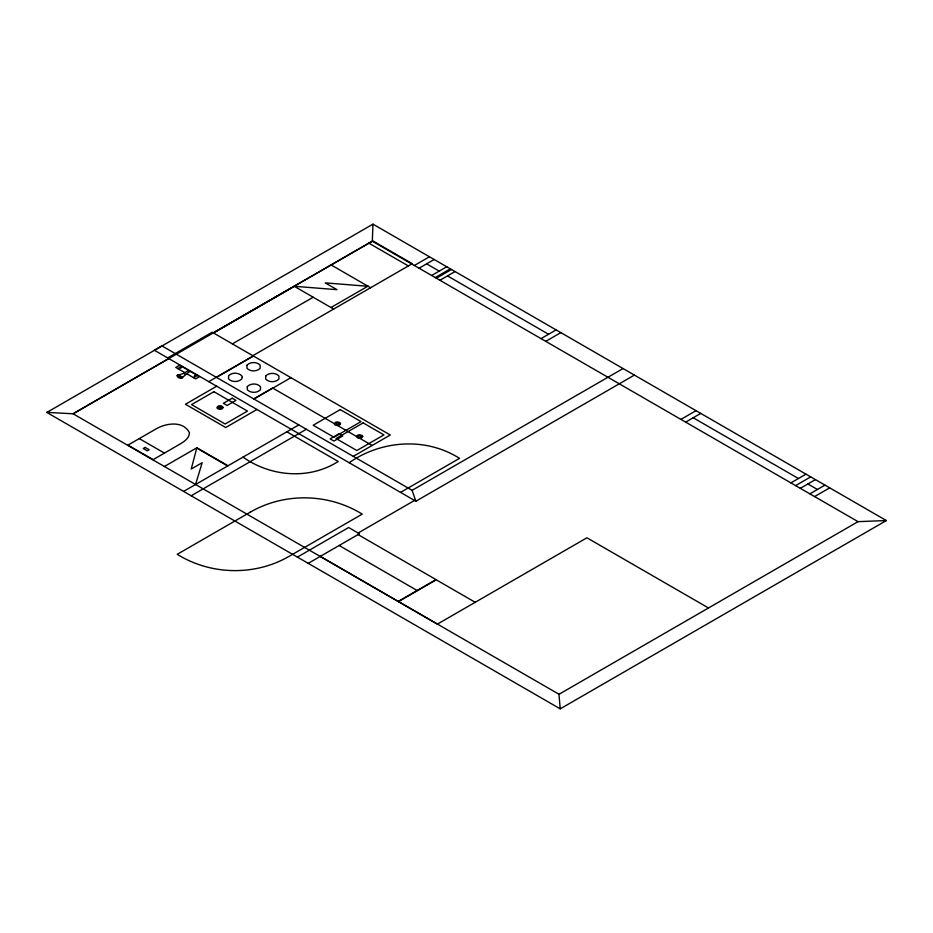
<?xml version="1.0" encoding="UTF-8"?>
<svg xmlns="http://www.w3.org/2000/svg" width="933" height="933" viewBox="0 0 933 933"><rect width="100%" height="100%" fill="white"/><g stroke="black" fill="none" stroke-linecap="round" stroke-linejoin="round"><path stroke-width="1.4" d="M213.284 332.859L372.325 241.227L372.955 224.153L886.35 520.556L560.22 708.847L46.65 412.339L73.089 413.797L559.03 694.28M228.025 465.765L196.851 447.77L191.23 469.019L202.158 462.71L195.557 484.507M164.441 453.123L180.582 443.723C184.629 441.286 189.446 437.962 189.434 432.737C183.311 420.328 165.468 423.115 155.484 429.238L127.961 445.123L153.129 459.642L164.441 453.111L139.274 438.592M46.825 412.444L372.955 224.153M167.66 357.934L212.188 332.23L390.274 435L353.269 456.365M168.756 358.564L73.089 413.797L372.78 240.889L412.269 263.689L252.878 355.671M213.505 332.988L294.315 286.338M177.795 368.57L181.632 366.354M232.387 343.88L313.185 297.23M188.676 370.424L183.265 373.55L176.78 375.579C180.512 382.798 186.238 372.489 190.367 371.404M193.516 377.655L197.423 375.474M330.982 307.505L367.905 286.186M208.735 381.644L253.298 355.916M216.538 377.294L253.426 355.998M414.357 265.485L429.448 256.773M419.069 268.214L434.172 259.502M216.643 386.239L185.445 404.257L225.716 427.512L256.925 409.494M431.664 275.48L446.755 266.768M435.233 277.544L450.336 268.832M436.387 278.209L451.479 269.485M439.956 280.273L455.059 271.55M253.741 398.904L272.611 388.011L372.15 445.473M254.056 398.962L290.944 377.667M164.383 466.512L196.851 447.77M183.603 491.411L298.782 424.912M191.16 495.773L306.339 429.273M541.023 338.621L556.126 329.909M545.735 341.35L560.838 332.626M349.152 462.71C381.387 440.189 425.868 436.936 459.514 458.348L400.56 492.391M634.382 375.089L415.873 501.231L154.342 350.237L161.887 345.875L412.094 490.338L623.057 368.547M297.394 557.106L348.639 527.518L359.462 533.769L308.217 563.357M358.132 533L414.509 500.45M680.927 419.395L696.03 410.672M685.65 422.124L700.741 413.401M398.263 601.4L436.014 579.603L358.039 534.586M398.496 601.598L436.247 579.801L475.2 602.286M790.881 482.874L805.984 474.162M795.604 485.603L810.707 476.891M800.327 488.332L815.419 479.609M809.879 493.837L824.97 485.125M814.591 496.566L829.694 487.854M886.35 520.556L858.033 521.652L558.96 694.315L560.22 708.847M368.103 286.303L325.22 282.862L337.035 289.685L294.21 286.279L333.641 309.045M426.626 263.852L439.21 271.118M447.502 275.911L548.569 334.259M693.196 417.762L798.438 478.524M807.873 483.97L817.425 489.487M372.325 241.227L858.033 521.652M368.862 243.151L408.362 265.952M331.145 264.96L370.611 287.749M708.497 607.978L586.927 537.793L437.39 624.13L320.287 556.383M184.839 372.64L175.777 367.404L179.614 365.188L199.499 376.675L195.662 378.88L186.53 373.62M286.839 431.816L338.224 461.485C309.115 480.063 270.698 476.728 243 457.123M183.638 373.328L185.34 374.308M197.924 448.761L226.299 465.147M339.169 545.49L417.133 590.507M412.094 490.338L415.873 501.231M265.695 375.987L265.707 379.078C268.961 382.565 275.643 382.565 278.897 379.078L278.897 375.987C275.643 372.5 268.961 372.5 265.695 375.987M242.277 377.352L241.764 378.903C238.498 382.39 231.816 382.39 228.562 378.903L228.562 375.801C231.827 372.325 238.498 372.314 241.764 375.801L242.277 377.352M246.977 365.176L246.977 368.267C250.231 371.754 256.925 371.754 260.179 368.267L260.179 365.176C256.913 361.689 250.242 361.689 246.977 365.176M247.292 386.612L247.292 389.714C250.534 393.201 257.228 393.201 260.482 389.714L260.482 386.612C257.228 383.125 250.545 383.125 247.292 386.612M221.821 407.534L220.036 408.561L218.264 407.534L220.036 406.508L221.821 407.534M339.169 423.71L337.384 424.748L335.612 423.71L337.384 422.684L339.169 423.71M361.409 436.551L359.625 437.577L357.84 436.551L359.625 435.524L361.409 436.551M223.162 407.534L221.856 409.039L220.036 409.342L217.447 408.584L216.923 407.534L218.229 406.042L220.036 405.738L221.856 406.042L223.162 407.534M340.498 423.71L339.985 424.76L337.384 425.518L334.795 424.76L334.271 423.71L335.577 422.217L337.384 421.914L339.974 422.672L340.498 423.71M362.739 436.551L361.444 438.055L359.625 438.358L357.805 438.055L356.511 436.551L357.817 435.058L359.625 434.755L362.214 435.513L362.739 436.551M177.667 374.821L177.748 375.614C180.244 379.148 187.545 378.588 177.667 374.821M181.002 367.812L179.672 367.474L181.002 367.812M194.834 375.801C192.909 376.232 196.676 377.119 194.834 375.801M213.902 391.708L191.557 404.607L225.121 423.99L247.478 411.091L213.902 391.708M145.151 447.408L143.25 448.516L147.251 450.826L149.152 449.718L145.151 447.408M232.177 398.204L223.372 403.301L227.139 405.47L235.956 400.385L232.177 398.204M340.242 409.61L313.173 425.238L333.956 437.239L361.024 421.611L340.242 409.61M338.936 433.787L330.13 438.872L333.909 441.052L342.714 435.968L338.936 433.787M363.147 422.894L336.067 438.533L356.849 450.534L383.929 434.895L363.147 422.894M250.242 512.17L177.223 554.33C210.858 575.183 254.907 576.186 289.207 556.278L362.214 514.13C328.591 493.265 284.542 492.274 250.242 512.17"/></g></svg>
